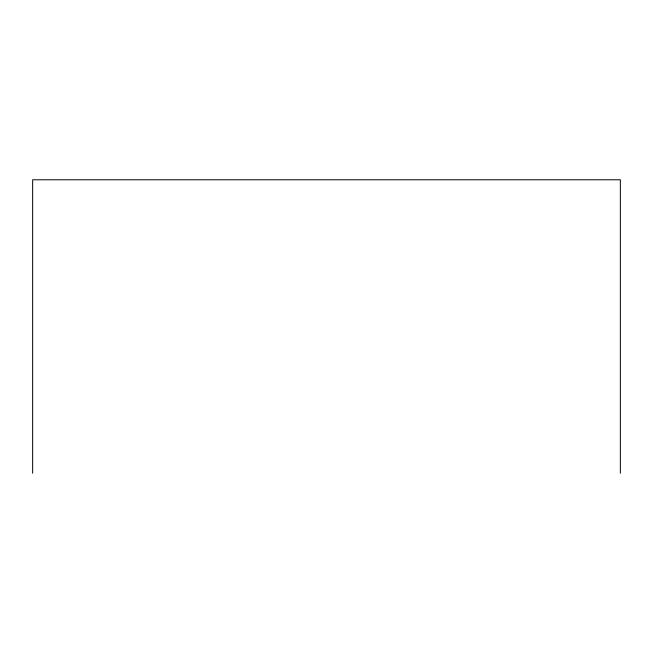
<?xml version="1.0" encoding="UTF-8"?>
<svg xmlns="http://www.w3.org/2000/svg" width="653" height="653" viewBox="0 0 653 653"><rect width="100%" height="100%" fill="white"/><g stroke="black" fill="none" stroke-linecap="round" stroke-linejoin="round"><path stroke-width="0.98" d="M620.35 473.213L620.35 179.787L32.65 179.787L32.65 473.213"/></g></svg>
